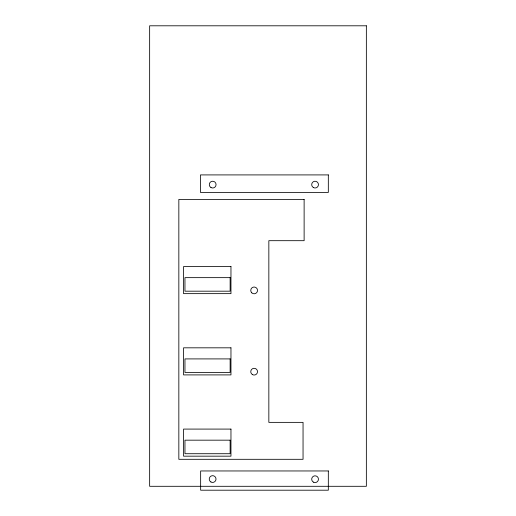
<?xml version="1.0" encoding="UTF-8"?>
<svg xmlns="http://www.w3.org/2000/svg" width="516" height="516" viewBox="0 0 516 516"><rect width="100%" height="100%" fill="white"/><g stroke="black" fill="none" stroke-linecap="round" stroke-linejoin="round"><path stroke-width="0.77" d="M366.354 25.8L149.646 25.8L149.646 486.298L366.354 486.298L366.354 25.8M328.324 174.911L200.466 174.911L200.466 192.429L328.324 192.429L328.324 174.911M304.124 199.408L178.839 199.408L178.839 459.305L303.047 459.305L303.047 422.365L268.842 422.365L268.842 240.688L304.124 240.688L304.124 199.408M230.962 266.559L183.561 266.559L183.561 293.643L230.962 293.643L230.962 266.559M230.136 277.647L184.954 277.647L184.954 291.185L230.136 291.185L230.136 277.647M230.962 347.823L183.561 347.823L183.561 374.906L230.962 374.906L230.962 347.823M230.136 358.91L184.954 358.91L184.954 372.455L230.136 372.455L230.136 358.91M230.962 429.086L183.561 429.086L183.561 456.17L230.962 456.17L230.962 429.086M230.136 440.174L184.954 440.174L184.954 453.719L230.136 453.719L230.136 440.174M328.324 470.96L200.647 470.96L200.647 490.2L328.324 490.2L328.324 470.96M313.38 187.547A3.386 3.386 0 0 0 318.456 184.612A3.386 3.386 0 0 0 313.38 181.684A3.386 3.386 0 0 0 313.38 187.547M210.98 187.547A3.386 3.386 0 0 0 216.062 184.612A3.386 3.386 0 0 0 210.98 181.684A3.386 3.386 0 0 0 210.98 187.547M313.38 482.131A3.386 3.386 0 0 0 318.456 479.196A3.386 3.386 0 0 0 313.38 476.268A3.386 3.386 0 0 0 313.38 482.131M210.934 481.989A3.386 3.386 0 0 0 216.017 479.054A3.386 3.386 0 0 0 210.934 476.12A3.386 3.386 0 0 0 210.934 481.989M251.744 292.804A3.386 3.386 0 0 0 257.407 291.288A3.386 3.386 0 0 0 253.259 287.141A3.386 3.386 0 0 0 251.744 292.804M252.447 374.61A3.386 3.386 0 0 0 257.523 371.675A3.386 3.386 0 0 0 252.447 368.74A3.386 3.386 0 0 0 252.447 374.61"/></g></svg>
